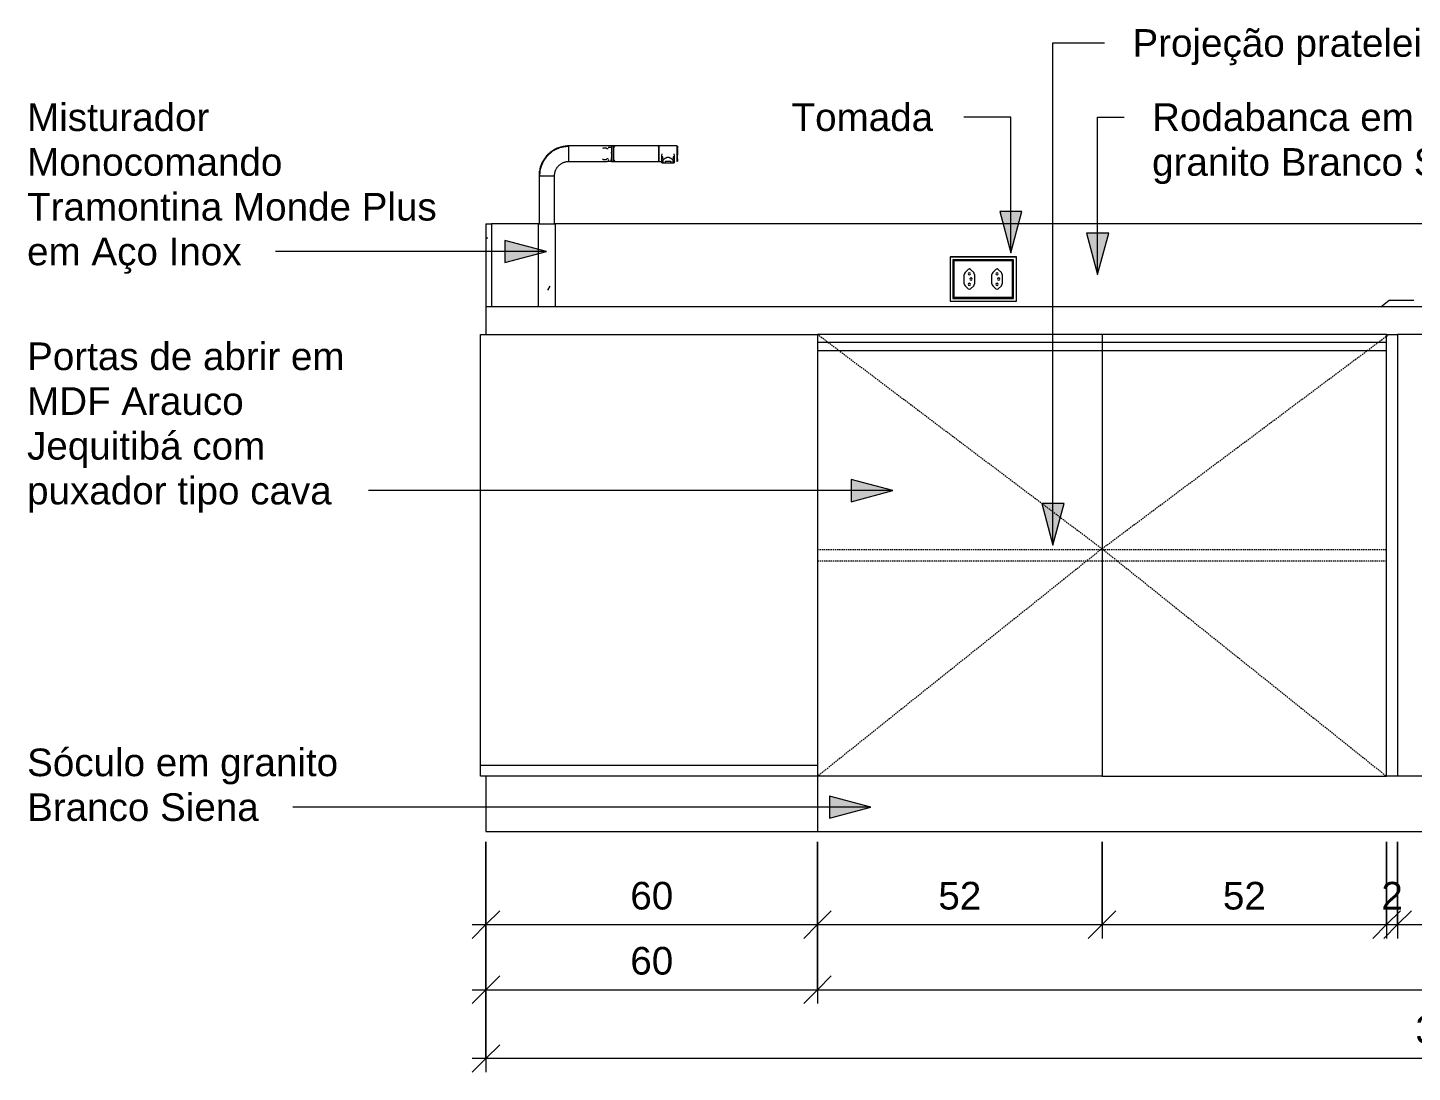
# Model space of a CAD drawing. Header units: millimetres. Extents: x -7702 to 17735, y -16958 to 1800.
# Drawn here: x 2959 to 5465, y -236 to 1655 of the extents above; entities that cross this region are included whole.
import ezdxf

# ---------------------------------------------------------------- set-up
doc = ezdxf.new("R2010")
doc.units = ezdxf.units.MM
doc.linetypes.add('Overhead', pattern=[3.96875, 2.38125, -1.5875])
for name, color, linetype, lineweight in [('A-ANNO-DIMS', 211, 'Continuous', 9), ('A-ANNO-DIMS-25', 211, 'Continuous', 9), ('A-DETL-THIN', 151, 'Continuous', 9), ('A-FLOR-OVHD', 1, 'Overhead', 9), ('G-ANNO-TEXT', 231, 'Continuous', 9), ('G-IMPT', 8, 'Continuous', 9), ('I-FURN', 30, 'Continuous', 9)]:
    doc.layers.add(name, color=color, linetype=linetype, lineweight=lineweight)
doc.styles.add('@Arial Unicode MS', font='ARIALUNI.TTF', dxfattribs={"height": 50})
doc.styles.add('Arial', font='arial.ttf', dxfattribs={"height": 50})
doc.dimstyles.new('CRT_-__Metros_-_Linha_de_chamada_3_5_mm', dxfattribs={"dimscale": 304.8, "dimtxt": 50.292243, "dimasz": 0.164042, "dimexe": 0.082021, "dimexo": 0.0625, "dimgap": 0.04101, "dimtad": 1, "dimdec": 0, "dimlfac": 0.1, "dimdsep": 46, "dimtxsty": '@Arial Unicode MS', "dimblk1": 'OBLIQUE', "dimblk2": 'OBLIQUE', "dimsah": 1, "dimcen": 0.09, "dimdle": 0.082021, "dimazin": 0, "dimtfac": 1, "dimtdec": 4, "dimtix": 1, "dimtmove": 0, "dimatfit": 3, "dimfxl": 0.492126, "dimfxlon": 1, "dimtvp": 1, "dimtolj": 1, "dimtzin": 0, "dimarcsym": 2})
doc.dimstyles.new('CRT_-__Metros_-_Linha_de_chamada_3_5_mm_1', dxfattribs={"dimscale": 304.8, "dimtxt": 50.292243, "dimasz": 0.164042, "dimexe": 0.082021, "dimexo": 0.0625, "dimgap": 0.04101, "dimtad": 1, "dimlfac": 0.001, "dimrnd": 0.01, "dimzin": 0, "dimdsep": 46, "dimtxsty": '@Arial Unicode MS', "dimblk1": 'OBLIQUE', "dimblk2": 'OBLIQUE', "dimsah": 1, "dimcen": 0.09, "dimdle": 0.082021, "dimazin": 0, "dimtfac": 1, "dimtdec": 4, "dimtix": 1, "dimtmove": 0, "dimatfit": 3, "dimfxl": 0.492126, "dimfxlon": 1, "dimtvp": 1, "dimtolj": 1, "dimtzin": 0, "dimarcsym": 2})

# ---------------------------------------------------------------- blocks, each defined once
blk = doc.blocks.new('DIMBLOCK32-VISTA DIREITA BANCADA COZINHA')
at = {"layer": 'A-ANNO-DIMS-25'}
for p, q in [((3788.6, 181.5), (3788.6, 6.5)), ((3788.6, 31.5), (3788.6, 181.5)), ((4388.6, 181.5), (4388.6, 6.5)), ((4388.6, 31.5), (4388.6, 181.5)), ((3763.6, 31.5), (4388.6, 31.5))]:
    blk.add_line(p, q, dxfattribs=at)
at = {"layer": 'A-ANNO-DIMS-25', "lineweight": 18}
for p, q in [((3788.6, 31.5), (3813.6, 56.5)), ((4388.6, 31.5), (4413.6, 56.5)), ((3788.6, 31.5), (3763.6, 6.5)), ((4388.6, 31.5), (4363.6, 6.5))]:
    blk.add_line(p, q, dxfattribs=at)
at = {"layer": 'A-ANNO-DIMS-25', "color": 0, "insert": (4049.8, 108.9), "char_height": 50, "width": 92.937, "attachment_point": 1, "line_spacing_factor": 1.117605, "style": '@Arial Unicode MS'}
blk.add_mtext('60', dxfattribs=at)
blk = doc.blocks.new('_Oblique')
at = {"color": 0, "linetype": 'ByBlock', "lineweight": -2}
blk.add_line((-0.5, -0.5), (0.5, 0.5), dxfattribs=at)
blk = doc.blocks.new('DIMBLOCK33-VISTA DIREITA BANCADA COZINHA')
at = {"layer": 'A-ANNO-DIMS-25'}
for p, q in [((4388.6, 181.5), (4388.6, 6.5)), ((4388.6, 31.5), (4388.6, 181.5)), ((4903.6, 181.5), (4903.6, 6.5)), ((4903.6, 31.5), (4903.6, 181.5)), ((4388.6, 31.5), (4903.6, 31.5))]:
    blk.add_line(p, q, dxfattribs=at)
at = {"layer": 'A-ANNO-DIMS-25', "lineweight": 18}
for p, q in [((4388.6, 31.5), (4413.6, 56.5)), ((4903.6, 31.5), (4928.6, 56.5)), ((4388.6, 31.5), (4363.6, 6.5)), ((4903.6, 31.5), (4878.6, 6.5))]:
    blk.add_line(p, q, dxfattribs=at)
at = {"layer": 'A-ANNO-DIMS-25', "color": 0, "insert": (4607.3, 108.9), "char_height": 50, "width": 92.937, "attachment_point": 1, "line_spacing_factor": 1.117605, "style": '@Arial Unicode MS'}
blk.add_mtext('52', dxfattribs=at)
blk = doc.blocks.new('DIMBLOCK34-VISTA DIREITA BANCADA COZINHA')
at = {"layer": 'A-ANNO-DIMS-25'}
for p, q in [((4903.6, 181.5), (4903.6, 6.5)), ((4903.6, 31.5), (4903.6, 181.5)), ((5418.6, 181.5), (5418.6, 6.5)), ((5418.6, 31.5), (5418.6, 181.5)), ((4903.6, 31.5), (5418.6, 31.5))]:
    blk.add_line(p, q, dxfattribs=at)
at = {"layer": 'A-ANNO-DIMS-25', "lineweight": 18}
for p, q in [((4903.6, 31.5), (4928.6, 56.5)), ((5418.6, 31.5), (5443.6, 56.5)), ((4903.6, 31.5), (4878.6, 6.5)), ((5418.6, 31.5), (5393.6, 6.5))]:
    blk.add_line(p, q, dxfattribs=at)
at = {"layer": 'A-ANNO-DIMS-25', "color": 0, "insert": (5122.3, 108.9), "char_height": 50, "width": 92.937, "attachment_point": 1, "line_spacing_factor": 1.117605, "style": '@Arial Unicode MS'}
blk.add_mtext('52', dxfattribs=at)
blk = doc.blocks.new('DIMBLOCK35-VISTA DIREITA BANCADA COZINHA')
at = {"layer": 'A-ANNO-DIMS-25'}
for p, q in [((5418.6, 181.5), (5418.6, 6.5)), ((5418.6, 31.5), (5418.6, 181.5)), ((5438.6, 181.5), (5438.6, 6.5)), ((5438.6, 31.5), (5438.6, 181.5)), ((5418.6, 31.5), (5438.6, 31.5))]:
    blk.add_line(p, q, dxfattribs=at)
at = {"layer": 'A-ANNO-DIMS-25', "lineweight": 18}
for p, q in [((5418.6, 31.5), (5443.6, 56.5)), ((5438.6, 31.5), (5463.6, 56.5)), ((5418.6, 31.5), (5393.6, 6.5)), ((5438.6, 31.5), (5413.6, 6.5))]:
    blk.add_line(p, q, dxfattribs=at)
at = {"layer": 'A-ANNO-DIMS-25', "color": 0, "insert": (5409.2, 108.9), "char_height": 50, "width": 46.468, "attachment_point": 1, "line_spacing_factor": 1.117605, "style": '@Arial Unicode MS'}
blk.add_mtext('2', dxfattribs=at)
blk = doc.blocks.new('DIMBLOCK36-VISTA DIREITA BANCADA COZINHA')
at = {"layer": 'A-ANNO-DIMS-25'}
for p, q in [((5438.6, 181.5), (5438.6, 6.5)), ((5438.6, 31.5), (5438.6, 181.5)), ((6238.6, 181.5), (6238.6, 6.5)), ((6238.6, 31.5), (6238.6, 181.5)), ((5438.6, 31.5), (6238.6, 31.5))]:
    blk.add_line(p, q, dxfattribs=at)
at = {"layer": 'A-ANNO-DIMS-25', "lineweight": 18}
for p, q in [((5438.6, 31.5), (5463.6, 56.5)), ((6238.6, 31.5), (6263.6, 56.5)), ((5438.6, 31.5), (5413.6, 6.5)), ((6238.6, 31.5), (6213.6, 6.5))]:
    blk.add_line(p, q, dxfattribs=at)
at = {"layer": 'A-ANNO-DIMS-25', "color": 0, "insert": (5799.8, 108.9), "char_height": 50, "width": 92.937, "attachment_point": 1, "line_spacing_factor": 1.117605, "style": '@Arial Unicode MS'}
blk.add_mtext('80', dxfattribs=at)
blk = doc.blocks.new('DIMBLOCK42-VISTA DIREITA BANCADA COZINHA')
at = {"layer": 'A-ANNO-DIMS-25'}
for p, q in [((3788.6, 63.7), (3788.6, -111.3)), ((3788.6, -86.3), (3788.6, 63.7)), ((4388.6, 63.7), (4388.6, -111.3)), ((4388.6, -86.3), (4388.6, 63.7)), ((3763.6, -86.3), (4388.6, -86.3))]:
    blk.add_line(p, q, dxfattribs=at)
at = {"layer": 'A-ANNO-DIMS-25', "lineweight": 18}
for p, q in [((3788.6, -86.3), (3813.6, -61.3)), ((4388.6, -86.3), (4413.6, -61.3)), ((3788.6, -86.3), (3763.6, -111.3)), ((4388.6, -86.3), (4363.6, -111.3))]:
    blk.add_line(p, q, dxfattribs=at)
at = {"layer": 'A-ANNO-DIMS-25', "color": 0, "insert": (4049.8, -8.9), "char_height": 50, "width": 92.937, "attachment_point": 1, "line_spacing_factor": 1.117605, "style": '@Arial Unicode MS'}
blk.add_mtext('60', dxfattribs=at)
blk = doc.blocks.new('DIMBLOCK43-VISTA DIREITA BANCADA COZINHA')
at = {"layer": 'A-ANNO-DIMS-25'}
for p, q in [((4388.6, 63.7), (4388.6, -111.3)), ((4388.6, -86.3), (4388.6, 63.7)), ((7288.6, 63.7), (7288.6, -111.3)), ((7288.6, -86.3), (7288.6, 63.7)), ((4388.6, -86.3), (7313.6, -86.3))]:
    blk.add_line(p, q, dxfattribs=at)
at = {"layer": 'A-ANNO-DIMS-25', "lineweight": 18}
for p, q in [((4388.6, -86.3), (4413.6, -61.3)), ((7288.6, -86.3), (7313.6, -61.3)), ((4388.6, -86.3), (4363.6, -111.3)), ((7288.6, -86.3), (7263.6, -111.3))]:
    blk.add_line(p, q, dxfattribs=at)
at = {"layer": 'A-ANNO-DIMS-25', "color": 0, "insert": (5770.9, -8.9), "char_height": 50, "width": 162.337, "attachment_point": 1, "line_spacing_factor": 1.117605, "style": '@Arial Unicode MS'}
blk.add_mtext('2,90', dxfattribs=at)
blk = doc.blocks.new('DIMBLOCK44-VISTA DIREITA BANCADA COZINHA')
at = {"layer": 'A-ANNO-DIMS-25'}
for p, q in [((3788.6, -60.8), (3788.6, -235.8)), ((3788.6, -210.8), (3788.6, -60.8)), ((7288.6, -60.8), (7288.6, -235.8)), ((7288.6, -210.8), (7288.6, -60.8)), ((7313.6, -210.8), (3763.6, -210.8))]:
    blk.add_line(p, q, dxfattribs=at)
at = {"layer": 'A-ANNO-DIMS-25', "lineweight": 18}
for p, q in [((3788.6, -210.8), (3813.6, -185.8)), ((7288.6, -210.8), (7313.6, -185.8)), ((3788.6, -210.8), (3763.6, -235.8)), ((7288.6, -210.8), (7263.6, -235.8))]:
    blk.add_line(p, q, dxfattribs=at)
at = {"layer": 'A-ANNO-DIMS-25', "color": 0, "insert": (5470.9, -133.4), "char_height": 50, "width": 162.337, "attachment_point": 1, "line_spacing_factor": 1.117605, "style": '@Arial Unicode MS'}
blk.add_mtext('3,50', dxfattribs=at)

msp = doc.modelspace()

# ---------------------------------------------------------------- hatches: boundary and pattern name
at = {"layer": 'G-ANNO-TEXT'}
for points in [[(4738.609, 1247.422), (4758.705, 1322.422), (4718.513, 1322.422)], [(4895.633, 1208.031), (4915.729, 1283.031), (4875.537, 1283.031)], [(3897.895, 1250.001), (3822.895, 1270.097), (3822.895, 1229.905)], [(4524.808, 817.195), (4449.808, 837.292), (4449.808, 797.099)], [(4814.682, 718.661), (4834.778, 793.661), (4794.586, 793.661)], [(4485.255, 244.211), (4410.255, 264.308), (4410.255, 224.115)]]:
    msp.add_hatch(color=7, dxfattribs=at).paths.add_polyline_path(points)
at = {"layer": 'I-FURN'}
h = msp.add_hatch(dxfattribs=at)
h.set_pattern_fill('FP_3', color=256, style=0, pattern_type=2)
h.set_pattern_definition([(0, (3427.557, -1011.35), (203.2, 50.8), [8.382, -144.018, 8.382, -144.018, -812.8]), (0, (3427.557, -1011.35), (203.2, 50.8), [-304.8, 8.382, -296.418, 8.382, -144.018, -355.6]), (0, (3427.557, -1011.35), (203.2, 50.8), [-762, 8.382, -93.218, 8.382, -245.618]), (120, (3503.757, -985.95), (-145.5941, 150.5764), [8.382, -144.018, 8.382, -144.018, -812.8]), (120, (3503.757, -985.95), (-145.5941, 150.5764), [-304.8, 8.382, -296.418, 8.382, -144.018, -355.6]), (120, (3503.757, -985.95), (-145.5941, 150.5764), [-762, 8.382, -93.218, 8.382, -245.618]), (240, (3529.157, -884.35), (-57.6059, -201.3764), [8.382, -144.018, 8.382, -144.018, -812.8]), (240, (3529.157, -884.35), (-57.6059, -201.3764), [-304.8, 8.382, -296.418, 8.382, -144.018, -355.6]), (240, (3529.157, -884.35), (-57.6059, -201.3764), [-762, 8.382, -93.218, 8.382, -245.618])])
h.paths.add_polyline_path([(5768.376, 1150), (5788.557, 1150), (5788.557, 1204.395), (5787.04, 1204.185), (5784.38, 1203.052), (5781.925, 1201.212), (5779.764, 1198.727), (5777.992, 1195.712), (5776.664, 1192.261), (5768.165, 1163.12), (5768.543, 1162.313), (5768.543, 1162), (5734.31, 1162.142), (5734.31, 1168), (5730.647, 1168.2), (5730.647, 1185.6), (5707.574, 1185.6), (5707.574, 1168), (5703.91, 1168), (5703.91, 1162), (5667.801, 1162.142), (5668.328, 1162.937), (5668.395, 1163.771), (5668.328, 1164.086), (5658.55, 1195.712), (5656.774, 1198.734), (5654.617, 1201.212), (5652.162, 1203.052), (5649.502, 1204.185), (5646.737, 1204.567), (5488.411, 1204.567), (5485.646, 1204.185), (5482.986, 1203.052), (5480.531, 1201.212), (5478.37, 1198.727), (5476.1, 1194.42), (5475.269, 1192.261), (5466.771, 1163.12), (5467.149, 1162.313), (5467.149, 1162), (5422.961, 1162), (5407.961, 1150), (5768.248, 1150)])
h.paths.add_polyline_path([(3798.557, 1150), (3798.557, 1300), (3788.557, 1300), (3788.557, 1150)])
h.paths.add_polyline_path([(3887.7, 1150), (3913.557, 1150), (3913.557, 1300), (3883.557, 1300), (3883.557, 1150)])

# ---------------------------------------------------------------- linework, layer by layer
at = {"layer": 'A-DETL-THIN'}
for p, q in [((3798.557, 1300), (3798.557, 1150)), ((3883.557, 1300), (3798.557, 1300)), ((3883.557, 1150), (3883.557, 1300)), ((7288.557, 1300), (3913.557, 1300)), ((3913.557, 1300), (3913.557, 1150)), ((4748.557, 1240), (4628.557, 1240)), ((4628.557, 1240), (4628.557, 1160)), ((4628.557, 1240), (4748.557, 1240)), ((4743.557, 1235), (4633.557, 1235)), ((4633.557, 1235), (4633.557, 1165)), ((4741.557, 1233), (4635.557, 1233)), ((4635.557, 1233), (4635.557, 1167)), ((4741.557, 1167), (4741.557, 1233)), ((4743.557, 1165), (4743.557, 1235)), ((4748.557, 1160), (4748.557, 1240)), ((4654.307, 1191.578), (4654.307, 1208.422)), ((4655.771, 1211.957), (4661.436, 1217.621)), ((4665.678, 1217.621), (4671.343, 1211.957)), ((4672.807, 1208.422), (4672.807, 1191.578)), ((4704.307, 1191.578), (4704.307, 1208.422)), ((4705.771, 1211.957), (4711.436, 1217.621)), ((4715.678, 1217.621), (4721.343, 1211.957)), ((4722.807, 1208.422), (4722.807, 1191.578)), ((4661.436, 1182.379), (4655.771, 1188.043)), ((4671.343, 1188.043), (4665.678, 1182.379)), ((4711.436, 1182.379), (4705.771, 1188.043)), ((4721.343, 1188.043), (4715.678, 1182.379)), ((4628.557, 1160), (4748.557, 1160)), ((4633.557, 1165), (4743.557, 1165)), ((4635.557, 1167), (4741.557, 1167)), ((5407.961, 1150), (5422.961, 1162)), ((5422.961, 1162), (5467.797, 1162)), ((3788.557, 1150), (3788.557, 1100)), ((7288.557, 1150), (3788.557, 1150)), ((3788.557, 1100), (4388.557, 1100)), ((4903.557, 1100), (4388.557, 1100)), ((4388.557, 1100), (4388.557, 300)), ((5418.557, 1085), (4388.557, 1085)), ((5418.557, 1100), (4903.557, 1100)), ((4903.557, 1100), (4903.557, 300)), ((5418.557, 1100), (5438.557, 1100)), ((5418.557, 300), (5418.557, 1100)), ((6238.557, 1100), (5438.557, 1100)), ((5438.557, 1100), (5438.557, 300)), ((5418.557, 1070), (4388.557, 1070)), ((4903.557, 300), (3788.557, 300)), ((3788.557, 300), (3788.557, 200)), ((4388.557, 300), (4388.557, 200)), ((4903.557, 300), (5418.557, 300)), ((7238.557, 300), (5418.557, 300)), ((3788.557, 200), (7238.557, 200))]:
    msp.add_line(p, q, dxfattribs=at)
for centre, radius, start, end in [((4659.307, 1208.422), 5, 135, 180), ((4663.557, 1215.5), 3, 45, 135), ((4663.557, 1209.5), 2, 90, 270), ((4663.557, 1209.5), 2, 270, 90), ((4667.807, 1208.422), 5, 0, 45), ((4709.307, 1208.422), 5, 135, 180), ((4713.557, 1215.5), 3, 45, 135), ((4713.557, 1209.5), 2, 90, 270), ((4713.557, 1209.5), 2, 270, 90), ((4717.807, 1208.422), 5, 0, 45), ((4659.307, 1191.578), 5, 180, 225), ((4663.557, 1184.5), 3, 225, 315), ((4663.557, 1190.5), 2, 90, 270), ((4663.557, 1190.5), 2, 270, 90), ((4666.557, 1200), 2, 90, 270), ((4666.557, 1200), 2, 270, 90), ((4667.807, 1191.578), 5, 315, 0), ((4709.307, 1191.578), 5, 180, 225), ((4713.557, 1184.5), 3, 225, 315), ((4713.557, 1190.5), 2, 90, 270), ((4713.557, 1190.5), 2, 270, 90), ((4716.557, 1200), 2, 90, 270), ((4716.557, 1200), 2, 270, 90), ((4717.807, 1191.578), 5, 315, 0)]:
    msp.add_arc(centre, radius, start, end, dxfattribs=at)
at = {"layer": 'A-FLOR-OVHD'}
for p, q in [((4388.557, 1100), (4903.557, 711.92)), ((4903.557, 711.92), (5422.961, 1100)), ((4903.557, 711.92), (4388.557, 300)), ((5418.557, 710), (4388.557, 710)), ((4903.557, 711.92), (5418.557, 300)), ((4388.557, 690), (5418.557, 690))]:
    msp.add_line(p, q, dxfattribs=at)
at = {"layer": 'G-ANNO-TEXT', "color": 7}
for p, q in [((4814.682, 1627.409), (4907.822, 1627.409)), ((4814.682, 718.661), (4814.682, 1627.409)), ((4655.429, 1493.087), (4653.705, 1493.087)), ((4738.609, 1493.087), (4655.429, 1493.087)), ((4738.609, 1247.422), (4738.609, 1493.087)), ((4895.633, 1493.087), (4943.379, 1493.087)), ((4895.633, 1208.031), (4895.633, 1493.087)), ((4758.705, 1322.422), (4718.513, 1322.422)), ((4718.513, 1322.422), (4738.609, 1247.422)), ((4738.609, 1247.422), (4758.705, 1322.422)), ((4915.729, 1283.031), (4875.537, 1283.031)), ((4875.537, 1283.031), (4895.633, 1208.031)), ((4895.633, 1208.031), (4915.729, 1283.031)), ((3897.895, 1250.001), (3822.895, 1270.097)), ((3822.895, 1270.097), (3822.895, 1229.905)), ((3815.299, 1250.001), (3407.35, 1250.001)), ((3897.895, 1250.001), (3815.299, 1250.001)), ((3822.895, 1229.905), (3897.895, 1250.001)), ((4524.808, 817.195), (4449.808, 837.292)), ((4449.808, 837.292), (4449.808, 797.099)), ((3667.832, 817.195), (3576.022, 817.195)), ((4524.808, 817.195), (3667.832, 817.195)), ((4449.808, 797.099), (4524.808, 817.195)), ((4834.778, 793.661), (4794.586, 793.661)), ((4794.586, 793.661), (4814.682, 718.661)), ((4814.682, 718.661), (4834.778, 793.661)), ((4485.255, 244.211), (4410.255, 264.308)), ((4410.255, 264.308), (4410.255, 224.115)), ((3598.534, 244.211), (3438.769, 244.211)), ((4485.255, 244.211), (3598.534, 244.211)), ((4410.255, 224.115), (4485.255, 244.211))]:
    msp.add_line(p, q, dxfattribs=at)
at = {"layer": 'G-IMPT'}
for p, q in [((4015.557, 1441), (3938.557, 1441)), ((3938.557, 1413), (3938.557, 1441)), ((4000.557, 1437.25), (3999.557, 1436.25)), ((4006.557, 1437.25), (4000.557, 1437.25)), ((4007.557, 1436.25), (4006.557, 1437.25)), ((4009.557, 1436), (4007.557, 1436)), ((4015.557, 1438.4), (4009.557, 1438.4)), ((4019.557, 1441), (4015.557, 1441)), ((4015.557, 1441), (4015.557, 1437.701)), ((4015.557, 1437.319), (4015.557, 1429.538)), ((4015.557, 1428.193), (4015.557, 1429.59)), ((4101.557, 1441), (4019.557, 1441)), ((4019.557, 1441), (4019.557, 1427)), ((4019.557, 1427), (4019.557, 1441)), ((4021.057, 1439.45), (4019.557, 1439.45)), ((4021.557, 1438.95), (4021.057, 1439.45)), ((4100.557, 1439.95), (4100.057, 1439.45)), ((4101.557, 1439.95), (4100.557, 1439.95)), ((4134.057, 1441), (4101.557, 1441)), ((4101.557, 1441), (4101.557, 1413)), ((4101.557, 1427), (4101.557, 1441)), ((4134.057, 1441), (4134.057, 1439.952)), ((4134.057, 1439.941), (4134.057, 1436.935)), ((4134.057, 1436.911), (4134.057, 1432.409)), ((4134.057, 1432.374), (4134.057, 1427.061)), ((4135.057, 1414), (4135.057, 1440)), ((4135.057, 1440), (4135.057, 1436.274)), ((4135.057, 1434.283), (4135.057, 1424.536)), ((3938.557, 1413), (4007.757, 1413)), ((3999.557, 1417.75), (4000.557, 1416.75)), ((4000.557, 1416.75), (4006.557, 1416.75)), ((4006.557, 1416.75), (4007.557, 1417.75)), ((4007.557, 1418), (4009.557, 1418)), ((4007.757, 1413), (4007.757, 1413.445)), ((4007.757, 1413.445), (4015.557, 1413.445)), ((4009.557, 1415.6), (4010.907, 1415.6)), ((4014.207, 1415.6), (4015.557, 1415.6)), ((4015.557, 1428.248), (4015.557, 1427)), ((4015.557, 1427), (4015.557, 1419.758)), ((4015.557, 1418.523), (4015.557, 1419.81)), ((4015.557, 1418.572), (4015.557, 1413.559)), ((4015.557, 1413.445), (4015.557, 1413.762)), ((4015.557, 1413.187), (4015.557, 1413)), ((4015.557, 1413), (4019.557, 1413)), ((4019.557, 1427), (4019.557, 1413)), ((4019.557, 1413), (4019.557, 1427)), ((4019.557, 1414.55), (4021.057, 1414.55)), ((4019.557, 1413), (4101.557, 1413)), ((4021.057, 1414.55), (4021.557, 1415.05)), ((4100.057, 1414.55), (4100.557, 1414.05)), ((4100.557, 1414.05), (4101.557, 1414.05)), ((4101.557, 1413), (4101.557, 1427)), ((4101.557, 1413), (4105.857, 1413)), ((4106.057, 1425.1), (4106.057, 1410.6)), ((4106.657, 1426.8), (4106.657, 1425.6)), ((4106.942, 1410.6), (4113.261, 1410.6)), ((4107.557, 1422.5), (4107.557, 1421.6)), ((4108.157, 1421.6), (4108.157, 1417.8)), ((4108.857, 1416.4), (4108.857, 1410.8)), ((4109.419, 1411.113), (4109.632, 1410.6)), ((4113.261, 1410.6), (4113.261, 1413.6)), ((4113.261, 1413.6), (4118.057, 1413.6)), ((4113.261, 1410.6), (4122.853, 1410.6)), ((4118.057, 1413.6), (4122.853, 1413.6)), ((4122.853, 1413.6), (4122.853, 1410.6)), ((4122.853, 1410.6), (4129.172, 1410.6)), ((4126.482, 1410.6), (4126.694, 1411.113)), ((4127.257, 1410.8), (4127.257, 1416.4)), ((4127.957, 1417.8), (4127.957, 1421.6)), ((4128.557, 1421.6), (4128.557, 1422.5)), ((4129.457, 1425.6), (4129.457, 1426.8)), ((4130.057, 1410.6), (4130.057, 1425.1)), ((4134.057, 1427.019), (4134.057, 1421.703)), ((4134.057, 1421.662), (4134.057, 1417.151)), ((4134.057, 1417.114), (4134.057, 1414.095)), ((4134.057, 1414.065), (4134.057, 1413)), ((4135.057, 1417.754), (4135.057, 1414)), ((3884.557, 1387), (3884.557, 1300)), ((3884.557, 1387), (3912.557, 1387)), ((3912.557, 1300), (3912.557, 1387))]:
    msp.add_line(p, q, dxfattribs=at)
at = {"layer": 'G-IMPT', "flags": 128}
for points in [[(3938.557, 1441), (3936.398, 1440.957), (3934.242, 1440.827), (3932.093, 1440.612), (3929.954, 1440.31), (3927.829, 1439.924), (3925.721, 1439.452), (3923.634, 1438.897), (3921.57, 1438.259), (3919.534, 1437.538), (3917.528, 1436.737), (3915.556, 1435.857), (3913.621, 1434.898), (3911.725, 1433.862), (3909.873, 1432.752), (3908.066, 1431.568), (3906.308, 1430.313), (3904.602, 1428.989), (3902.95, 1427.598), (3901.355, 1426.141), (3899.82, 1424.622), (3898.346, 1423.043), (3896.937, 1421.406), (3895.595, 1419.714), (3894.321, 1417.97), (3893.118, 1416.176), (3891.987, 1414.336), (3890.931, 1412.452), (3889.952, 1410.527), (3889.05, 1408.564), (3888.227, 1406.567), (3887.485, 1404.539), (3886.824, 1402.483), (3886.246, 1400.401), (3885.752, 1398.299), (3885.343, 1396.178), (3885.018, 1394.043), (3884.779, 1391.896), (3884.627, 1389.742), (3884.56, 1387.583), (3884.557, 1387)], [(3938.557, 1440), (3936.438, 1439.958), (3934.322, 1439.83), (3932.212, 1439.619), (3930.113, 1439.323), (3928.028, 1438.944), (3925.959, 1438.481), (3923.91, 1437.936), (3921.885, 1437.309), (3919.886, 1436.603), (3917.918, 1435.816), (3915.982, 1434.952), (3914.083, 1434.011), (3912.222, 1432.994), (3910.404, 1431.905), (3908.631, 1430.743), (3906.906, 1429.511), (3905.231, 1428.211), (3903.61, 1426.846), (3902.044, 1425.416), (3900.537, 1423.925), (3899.091, 1422.376), (3897.708, 1420.769), (3896.39, 1419.108), (3895.14, 1417.397), (3893.959, 1415.636), (3892.85, 1413.83), (3891.813, 1411.98), (3890.852, 1410.091), (3889.966, 1408.165), (3889.159, 1406.205), (3888.43, 1404.214), (3887.782, 1402.196), (3887.215, 1400.153), (3886.73, 1398.09), (3886.328, 1396.008), (3886.01, 1393.912), (3885.775, 1391.806), (3885.625, 1389.691), (3885.56, 1387.572), (3885.557, 1387)], [(4134.057, 1441), (4134.097, 1440.999), (4134.137, 1440.997), (4134.177, 1440.993), (4134.216, 1440.987), (4134.256, 1440.98), (4134.295, 1440.971), (4134.333, 1440.961), (4134.372, 1440.949), (4134.409, 1440.936), (4134.446, 1440.921), (4134.483, 1440.905), (4134.519, 1440.887), (4134.554, 1440.868), (4134.588, 1440.847), (4134.622, 1440.825), (4134.654, 1440.802), (4134.686, 1440.778), (4134.716, 1440.752), (4134.746, 1440.725), (4134.774, 1440.697), (4134.802, 1440.667), (4134.828, 1440.637), (4134.853, 1440.606), (4134.876, 1440.574), (4134.898, 1440.54), (4134.919, 1440.506), (4134.939, 1440.471), (4134.957, 1440.436), (4134.974, 1440.399), (4134.989, 1440.362), (4135.003, 1440.325), (4135.015, 1440.287), (4135.026, 1440.248), (4135.035, 1440.209), (4135.042, 1440.17), (4135.048, 1440.13), (4135.053, 1440.091), (4135.056, 1440.051), (4135.057, 1440.011), (4135.057, 1440)], [(4135.057, 1414), (4135.057, 1414.014), (4135.057, 1414.048), (4135.057, 1414.103), (4135.057, 1414.178), (4135.057, 1414.274), (4135.057, 1414.391), (4135.057, 1414.527), (4135.057, 1414.684), (4135.057, 1414.86), (4135.057, 1415.056), (4135.057, 1415.271), (4135.057, 1415.504), (4135.057, 1415.756), (4135.057, 1416.026), (4135.057, 1416.313), (4135.057, 1416.618), (4135.057, 1416.939), (4135.057, 1417.276), (4135.057, 1417.629), (4135.057, 1417.997), (4135.057, 1418.379), (4135.057, 1418.775), (4135.057, 1419.185), (4135.057, 1419.606), (4135.057, 1420.04), (4135.057, 1420.484), (4135.057, 1420.939), (4135.057, 1421.404), (4135.057, 1421.878), (4135.057, 1422.36), (4135.057, 1422.849), (4135.057, 1423.345), (4135.057, 1423.847), (4135.057, 1424.354), (4135.057, 1424.865), (4135.057, 1425.379), (4135.057, 1425.896), (4135.057, 1426.415), (4135.057, 1426.935), (4135.057, 1427.455), (4135.057, 1427.974), (4135.057, 1428.492), (4135.057, 1429.007), (4135.057, 1429.519), (4135.057, 1430.027), (4135.057, 1430.53), (4135.057, 1431.028), (4135.057, 1431.519), (4135.057, 1432.003), (4135.057, 1432.478), (4135.057, 1432.945), (4135.057, 1433.403), (4135.057, 1433.85), (4135.057, 1434.287), (4135.057, 1434.711), (4135.057, 1435.124), (4135.057, 1435.523), (4135.057, 1435.909), (4135.057, 1436.28), (4135.057, 1436.637), (4135.057, 1436.978), (4135.057, 1437.303), (4135.057, 1437.612), (4135.057, 1437.904), (4135.057, 1438.178), (4135.057, 1438.435), (4135.057, 1438.673), (4135.057, 1438.892), (4135.057, 1439.093), (4135.057, 1439.274), (4135.057, 1439.435), (4135.057, 1439.577), (4135.057, 1439.699), (4135.057, 1439.8), (4135.057, 1439.88), (4135.057, 1439.94), (4135.057, 1439.98), (4135.057, 1439.998), (4135.057, 1440)], [(4135.057, 1440), (4135.057, 1439.986), (4135.057, 1439.952), (4135.057, 1439.897), (4135.057, 1439.822), (4135.057, 1439.726), (4135.057, 1439.609), (4135.057, 1439.473), (4135.057, 1439.316), (4135.057, 1439.14), (4135.057, 1438.944), (4135.057, 1438.729)], [(4135.057, 1438.496), (4135.057, 1438.244), (4135.057, 1437.974), (4135.057, 1437.687), (4135.057, 1437.382), (4135.057, 1437.061), (4135.057, 1436.724), (4135.057, 1436.371)], [(4135.057, 1433.96), (4135.057, 1433.516), (4135.057, 1433.061), (4135.057, 1432.596), (4135.057, 1432.122), (4135.057, 1431.64), (4135.057, 1431.151), (4135.057, 1430.655), (4135.057, 1430.153), (4135.057, 1429.646), (4135.057, 1429.135), (4135.057, 1428.621), (4135.057, 1428.104), (4135.057, 1427.585), (4135.057, 1427.065), (4135.057, 1426.545), (4135.057, 1426.026), (4135.057, 1425.508), (4135.057, 1424.993), (4135.057, 1424.585)], [(3912.557, 1387), (3912.578, 1388.04), (3912.64, 1389.078), (3912.744, 1390.113), (3912.889, 1391.142), (3913.075, 1392.165), (3913.302, 1393.18), (3913.57, 1394.185), (3913.877, 1395.179), (3914.224, 1396.159), (3914.609, 1397.125), (3915.033, 1398.074), (3915.495, 1399.006), (3915.994, 1399.919), (3916.528, 1400.811), (3917.098, 1401.681), (3917.703, 1402.527), (3918.34, 1403.349), (3919.01, 1404.144), (3919.711, 1404.912), (3920.443, 1405.651), (3921.203, 1406.361), (3921.991, 1407.039), (3922.806, 1407.686), (3923.645, 1408.299), (3924.509, 1408.878), (3925.395, 1409.423), (3926.302, 1409.931), (3927.229, 1410.403), (3928.174, 1410.837), (3929.136, 1411.233), (3930.112, 1411.59), (3931.102, 1411.908), (3932.104, 1412.187), (3933.117, 1412.424), (3934.138, 1412.622), (3935.166, 1412.778), (3936.2, 1412.893), (3937.237, 1412.966), (3938.276, 1412.998), (3938.557, 1413)], [(4109.057, 1410.6), (4109.049, 1410.6), (4109.041, 1410.601), (4109.033, 1410.601), (4109.025, 1410.603), (4109.017, 1410.604), (4109.009, 1410.606), (4109.002, 1410.608), (4108.994, 1410.61), (4108.987, 1410.613), (4108.979, 1410.616), (4108.972, 1410.619), (4108.965, 1410.623), (4108.958, 1410.626), (4108.951, 1410.631), (4108.944, 1410.635), (4108.938, 1410.64), (4108.931, 1410.644), (4108.925, 1410.65), (4108.919, 1410.655), (4108.914, 1410.661), (4108.908, 1410.667), (4108.903, 1410.673), (4108.898, 1410.679), (4108.893, 1410.685), (4108.889, 1410.692), (4108.885, 1410.699), (4108.881, 1410.706), (4108.877, 1410.713), (4108.874, 1410.72), (4108.871, 1410.728), (4108.868, 1410.735), (4108.865, 1410.743), (4108.863, 1410.75), (4108.861, 1410.758), (4108.86, 1410.766), (4108.859, 1410.774), (4108.858, 1410.782), (4108.857, 1410.79), (4108.857, 1410.798), (4108.857, 1410.8)], [(4109.351, 1410.6), (4109.267, 1410.6), (4109.197, 1410.6), (4109.141, 1410.6), (4109.099, 1410.6), (4109.071, 1410.6), (4109.058, 1410.6), (4109.057, 1410.6)], [(4109.057, 1410.6), (4109.064, 1410.6), (4109.086, 1410.6), (4109.122, 1410.6), (4109.172, 1410.6), (4109.236, 1410.6), (4109.315, 1410.6), (4109.407, 1410.6), (4109.514, 1410.6), (4109.634, 1410.6), (4109.767, 1410.6), (4109.914, 1410.6), (4110.074, 1410.6), (4110.247, 1410.6), (4110.432, 1410.6), (4110.629, 1410.6), (4110.838, 1410.6), (4111.059, 1410.6), (4111.291, 1410.6), (4111.533, 1410.6), (4111.787, 1410.6), (4112.05, 1410.6)], [(4115.477, 1410.6), (4115.823, 1410.6), (4116.174, 1410.6), (4116.527, 1410.6), (4116.883, 1410.6), (4117.241, 1410.6), (4117.6, 1410.6), (4117.96, 1410.6), (4118.007, 1410.6)], [(4118.007, 1410.6), (4118.366, 1410.6), (4118.726, 1410.6), (4119.084, 1410.6), (4119.441, 1410.6), (4119.796, 1410.6), (4120.147, 1410.6), (4120.496, 1410.6)], [(4123.953, 1410.6), (4124.221, 1410.6), (4124.478, 1410.6), (4124.725, 1410.6), (4124.961, 1410.6), (4125.187, 1410.6), (4125.401, 1410.6), (4125.603, 1410.6), (4125.793, 1410.6), (4125.971, 1410.6), (4126.136, 1410.6), (4126.288, 1410.6), (4126.427, 1410.6), (4126.553, 1410.6), (4126.665, 1410.6), (4126.763, 1410.6), (4126.847, 1410.6), (4126.917, 1410.6), (4126.973, 1410.6), (4127.015, 1410.6), (4127.043, 1410.6), (4127.056, 1410.6), (4127.057, 1410.6)], [(4127.057, 1410.6), (4127.05, 1410.6), (4127.028, 1410.6), (4126.992, 1410.6), (4126.942, 1410.6), (4126.878, 1410.6), (4126.799, 1410.6)], [(4127.257, 1410.8), (4127.257, 1410.792), (4127.256, 1410.784), (4127.256, 1410.776), (4127.254, 1410.768), (4127.253, 1410.76), (4127.251, 1410.752), (4127.249, 1410.745), (4127.247, 1410.737), (4127.244, 1410.73), (4127.241, 1410.722), (4127.238, 1410.715), (4127.234, 1410.708), (4127.231, 1410.701), (4127.226, 1410.694), (4127.222, 1410.687), (4127.217, 1410.681), (4127.213, 1410.674), (4127.207, 1410.668), (4127.202, 1410.662), (4127.196, 1410.657), (4127.19, 1410.651), (4127.184, 1410.646), (4127.178, 1410.641), (4127.172, 1410.636), (4127.165, 1410.632), (4127.158, 1410.628), (4127.151, 1410.624), (4127.144, 1410.62), (4127.137, 1410.617), (4127.129, 1410.614), (4127.122, 1410.611), (4127.114, 1410.608), (4127.107, 1410.606), (4127.099, 1410.604), (4127.091, 1410.603), (4127.083, 1410.602), (4127.075, 1410.601), (4127.067, 1410.6), (4127.059, 1410.6), (4127.057, 1410.6)], [(4135.057, 1414), (4135.056, 1413.96), (4135.054, 1413.92), (4135.05, 1413.88), (4135.044, 1413.841), (4135.037, 1413.801), (4135.028, 1413.762), (4135.018, 1413.724), (4135.006, 1413.685), (4134.993, 1413.648), (4134.978, 1413.611), (4134.962, 1413.574), (4134.944, 1413.538), (4134.925, 1413.503), (4134.904, 1413.469), (4134.882, 1413.435), (4134.859, 1413.403), (4134.835, 1413.371), (4134.809, 1413.341), (4134.782, 1413.311), (4134.754, 1413.283), (4134.724, 1413.255), (4134.694, 1413.229), (4134.663, 1413.204), (4134.631, 1413.181), (4134.597, 1413.159), (4134.563, 1413.138), (4134.528, 1413.118), (4134.493, 1413.1), (4134.456, 1413.083), (4134.419, 1413.068), (4134.382, 1413.054), (4134.344, 1413.042), (4134.305, 1413.031), (4134.266, 1413.022), (4134.227, 1413.015), (4134.187, 1413.009), (4134.148, 1413.004), (4134.108, 1413.001), (4134.068, 1413), (4134.057, 1413)], [(4135.057, 1417.72), (4135.057, 1417.363), (4135.057, 1417.022), (4135.057, 1416.697), (4135.057, 1416.388), (4135.057, 1416.096), (4135.057, 1415.822), (4135.057, 1415.565)], [(4135.057, 1415.327), (4135.057, 1415.108), (4135.057, 1414.907), (4135.057, 1414.726), (4135.057, 1414.565), (4135.057, 1414.423), (4135.057, 1414.301), (4135.057, 1414.2), (4135.057, 1414.12), (4135.057, 1414.06), (4135.057, 1414.02), (4135.057, 1414.002), (4135.057, 1414)]]:
    msp.add_lwpolyline(points, dxfattribs=at)
at = {"layer": 'G-IMPT'}
for points, knots in [([(4106.688, 1413.718), (4106.556, 1413.611), (4106.32, 1413.426), (4105.97, 1413.14), (4105.857, 1413.029), (4105.857, 1413)], [0.888888889, 0.888888889, 0.888888889, 0.888888889, 0.916666667, 0.944444444, 1, 1, 1, 1]), ([(4118.258, 1420.016), (4118.192, 1420.018), (4117.739, 1420.022), (4117.094, 1419.988), (4116.438, 1419.898), (4116.072, 1419.831), (4115.802, 1419.774), (4115.537, 1419.706), (4115.188, 1419.596), (4114.589, 1419.364), (4113.765, 1418.938), (4112.98, 1418.453), (4112.449, 1418.117), (4112.15, 1417.931), (4111.929, 1417.796), (4111.711, 1417.662), (4111.426, 1417.478), (4111.081, 1417.24), (4110.681, 1416.946), (4110.166, 1416.551), (4109.675, 1416.159), (4109.263, 1415.833), (4109.034, 1415.654), (4108.863, 1415.525), (4108.696, 1415.398), (4108.479, 1415.227), (4108.112, 1414.93), (4107.626, 1414.517), (4107.152, 1414.103), (4106.888, 1413.882), (4106.781, 1413.794)], [0.495244921, 0.495244921, 0.495244921, 0.495244921, 0.5, 0.527777778, 0.541666667, 0.548611111, 0.555555556, 0.5625, 0.569444444, 0.583333333, 0.611111111, 0.638888889, 0.652777778, 0.659722222, 0.666666667, 0.673611111, 0.680555556, 0.694444444, 0.708333333, 0.722222222, 0.75, 0.763888889, 0.770833333, 0.777777778, 0.784722222, 0.791666667, 0.805555556, 0.833333333, 0.861111111, 0.882555131, 0.882555131, 0.882555131, 0.882555131]), ([(4129.333, 1413.794), (4129.226, 1413.881), (4128.963, 1414.102), (4128.489, 1414.516), (4128.004, 1414.928), (4127.637, 1415.225), (4127.419, 1415.396), (4127.252, 1415.523), (4127.082, 1415.653), (4126.852, 1415.832), (4126.441, 1416.157), (4125.95, 1416.55), (4125.434, 1416.945), (4125.034, 1417.239), (4124.689, 1417.477), (4124.404, 1417.662), (4124.186, 1417.796), (4123.965, 1417.93), (4123.667, 1418.116), (4123.136, 1418.452), (4122.352, 1418.937), (4121.529, 1419.363), (4120.93, 1419.595), (4120.582, 1419.704), (4120.317, 1419.773), (4120.047, 1419.83), (4119.681, 1419.897), (4119.097, 1419.977), (4118.593, 1420.01), (4118.28, 1420.016)], [0.117483937, 0.117483937, 0.117483937, 0.117483937, 0.138888889, 0.166666667, 0.194444444, 0.208333333, 0.215277778, 0.222222222, 0.229166667, 0.236111111, 0.25, 0.277777778, 0.291666667, 0.305555556, 0.319444444, 0.326388889, 0.333333333, 0.340277778, 0.347222222, 0.361111111, 0.388888889, 0.416666667, 0.430555556, 0.4375, 0.444444444, 0.451388889, 0.458333333, 0.472222222, 0.494709325, 0.494709325, 0.494709325, 0.494709325]), ([(4130.257, 1413), (4130.257, 1413.029), (4130.144, 1413.14), (4129.795, 1413.426), (4129.558, 1413.611), (4129.426, 1413.718)], [0, 0, 0, 0, 0.055555556, 0.083333333, 0.111111111, 0.111111111, 0.111111111, 0.111111111])]:
    msp.add_open_spline(points, degree=3, knots=knots, dxfattribs=at)
at = {"layer": 'I-FURN'}
for p, q in [((3788.557, 1300), (3798.557, 1300)), ((3788.557, 1300), (3788.557, 1150)), ((3883.557, 1300), (3913.557, 1300)), ((3778.557, 1100), (3788.557, 1100)), ((3778.557, 300), (3778.557, 1100)), ((3778.557, 320), (4388.557, 320)), ((3778.557, 300), (3778.557, 320)), ((3788.557, 300), (3778.557, 300)), ((3788.557, 300), (3778.557, 300))]:
    msp.add_line(p, q, dxfattribs=at)

# ---------------------------------------------------------------- texts
at = {"layer": 'G-ANNO-TEXT', "color": 7, "char_height": 50, "attachment_point": 1, "style": 'Arial'}
for s, insert, width in [('Projeção prateleira interna', (4958.622, 1652.409), 1016.13891), ('Misturador ', (2958.021, 1518.087), 430.90703), ('Tomada', (4341.629, 1518.087), 316.66656), ('Rodabanca em ', (4994.179, 1518.087), 611.28672), ('Monocomando ', (2958.021, 1437.058), 595.25297), ('granito Branco Siena', (4994.179, 1437.058), 809.70437), ('Tramontina Monde Plus ', (2958.021, 1356.03), 941.98281), ('em Aço Inox', (2958.021, 1275.001), 483.01672), ('Portas de abrir em ', (2958.021, 1085.281), 735.54828), ('MDF Arauco ', (2958.021, 1004.253), 507.06734), ('Jequitibá com ', (2958.021, 923.224), 561.18125), ('puxador tipo cava', (2958.021, 842.195), 687.44703), ('Sóculo em granito ', (2958.021, 350.24), 715.50609), ('Branco Siena', (2958.021, 269.211), 521.09687)]:
    msp.add_mtext(s, dxfattribs=dict(at, insert=insert, width=width))

# ---------------------------------------------------------------- dimensions: what is measured, and where the dimension line sits
at = {"layer": 'A-ANNO-DIMS'}
for base, p1, p2, dimstyle, override, picture, middle in [((4388.557, 31.511), (3788.557, 181.511), (4388.557, 181.511), 'CRT_-__Metros_-_Linha_de_chamada_3_5_mm', {"dimpost": '<>', "dimfxl": 600}, 'DIMBLOCK32-VISTA DIREITA BANCADA COZINHA', (4088.557, 69.556)), ((4903.556991016, 31.510599246), (4388.556991016, 181.510599246), (4903.556991016, 181.510599246), 'CRT_-__Metros_-_Linha_de_chamada_3_5_mm', {"dimpost": '<>', "dimfxl": 515}, 'DIMBLOCK33-VISTA DIREITA BANCADA COZINHA', (4646.056991016, 69.556301987)), ((5418.556991016, 31.510599246), (4903.556991016, 181.510599246), (5418.556991016, 181.510599246), 'CRT_-__Metros_-_Linha_de_chamada_3_5_mm', {"dimpost": '<>', "dimfxl": 515}, 'DIMBLOCK34-VISTA DIREITA BANCADA COZINHA', (5161.056991016, 69.556301987)), ((5438.557, 31.511), (5418.557, 181.511), (5438.557, 181.511), 'CRT_-__Metros_-_Linha_de_chamada_3_5_mm', {"dimpost": '<>', "dimfxl": 20}, 'DIMBLOCK35-VISTA DIREITA BANCADA COZINHA', (5428.557, 69.13)), ((6238.557, 31.511), (5438.557, 181.511), (6238.557, 181.511), 'CRT_-__Metros_-_Linha_de_chamada_3_5_mm', {"dimpost": '<>', "dimfxl": 800}, 'DIMBLOCK36-VISTA DIREITA BANCADA COZINHA', (5838.557, 69.556)), ((4388.557, -86.307), (3788.557, 63.693), (4388.557, 63.693), 'CRT_-__Metros_-_Linha_de_chamada_3_5_mm', {"dimpost": '<>', "dimfxl": 600}, 'DIMBLOCK42-VISTA DIREITA BANCADA COZINHA', (4088.557, -48.261)), ((7288.557, -86.307), (4388.557, 63.693), (7288.557, 63.693), 'CRT_-__Metros_-_Linha_de_chamada_3_5_mm_1', {"dimpost": '<>', "dimfxl": 2900}, 'DIMBLOCK43-VISTA DIREITA BANCADA COZINHA', (5838.557, -48.261)), ((3788.557, -210.788), (7288.557, -60.788), (3788.557, -60.788), 'CRT_-__Metros_-_Linha_de_chamada_3_5_mm_1', {"dimpost": '<>', "dimfxl": 3500}, 'DIMBLOCK44-VISTA DIREITA BANCADA COZINHA', (5538.557, -172.742))]:
    dim = msp.add_linear_dim(base=base, p1=p1, p2=p2, dimstyle=dimstyle, override=override, dxfattribs=at)
    dim.commit()
    dim.dimension.update_dxf_attribs({"geometry": picture, "text_midpoint": middle})

doc.saveas('drawing.dxf')
